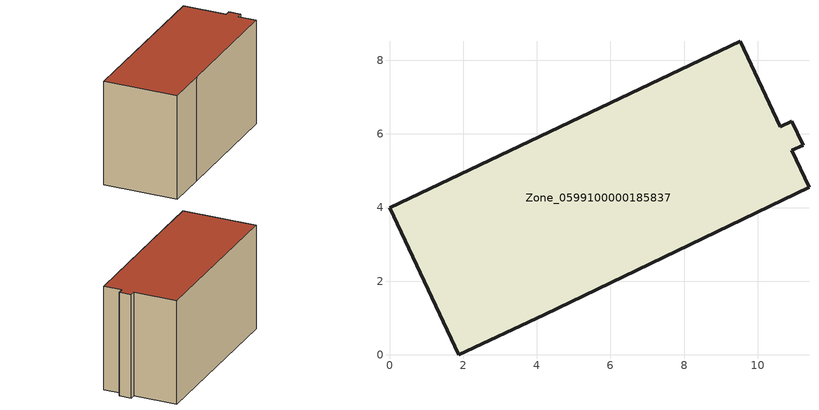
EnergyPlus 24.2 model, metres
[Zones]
Zone_0599100000185837
 floor ground (C_G): 10.61,6.2 10.92,6.34 11.23,5.69 10.92,5.55 11.39,4.55 4.2,1.09 1.88,0 0,3.99 9.52,8.52 z0
 wall outside (C_F): 1.88,0 4.2,1.09 11.39,4.55 10.92,5.55 11.23,5.69 10.92,6.34 10.61,6.2 9.52,8.52 0,3.99 1.88,0 z0:6.24
 roof outside (C_R): 9.52,8.52 0,3.99 1.88,0 4.2,1.09 11.39,4.55 10.92,5.55 11.23,5.69 10.92,6.34 10.61,6.2 z6.24
[BUILDING]
Pand.0599100000185837: North Axis=0; Terrain=City; Loads Convergence Tolerance Value=0.04; Temperature Convergence Tolerance Value=0.4; Solar Distribution=FullExterior; Maximum Number of Warmup Days=25; Minimum Number of Warmup Days=1
[Site:Location]
Rotterdam.The.Hague.AP_ZH_NLD Design_Conditions: Latitude=51.96; Longitude=4.45; Time Zone=1; Elevation=-4.5
[SITE:GROUNDTEMPERATURE:BUILDINGSURFACE]
18, 18, 18, 18, 18, 18, 18, 18, 18, 18, 18, 18
[MATERIAL] Thermal Absorptance=0.9; Solar Absorptance=0.7; Visible Absorptance=0.7
Name | Roughness | Thickness | Conductivity | Density | Specific Heat
G.TI.1946 | MediumSmooth | 0.15 | 1 | 540 | 1210
F.TI.1946 | Rough | 0.3 | 0.857143 | 1920 | 840
R.TI.1946 | MediumRough | 0.2 | 0.1 | 1500 | 1000
[CONSTRUCTION]
C_G: G.TI.1946
C_F: F.TI.1946
C_R: R.TI.1946
[ZONE]
Zone_0599100000185837: Type=1; Multiplier=1; Ceiling Height=Autocalculate; Volume=Autocalculate; Floor Area=autocalculate; Part of Total Floor Area=Yes
[ZONEINFILTRATION:DESIGNFLOWRATE]
Infil_Zone_0599100000185837: Zone or ZoneList or Space or SpaceList=Zone_0599100000185837; Schedule=AlwaysOn; Design Flow Rate Calculation Method=Flow/Area; Flow Rate per Floor Area=0.003; Constant Term Coefficient=1; Temperature Term Coefficient=0; Velocity Term Coefficient=0; Velocity Squared Term Coefficient=0
[HVACTEMPLATE:ZONE:IDEALLOADSAIRSYSTEM]
Zone_0599100000185837: Maximum Heating Supply Air Temperature=50; Minimum Cooling Supply Air Temperature=13; Maximum Heating Supply Air Humidity Ratio=0.0156; Minimum Cooling Supply Air Humidity Ratio=0.0077; Heating Limit=NoLimit; Cooling Limit=NoLimit; Dehumidification Control Type=ConstantSensibleHeatRatio; Cooling Sensible Heat Ratio=0.7; Dehumidification Setpoint=60; Humidification Control Type=None; Humidification Setpoint=30; Outdoor Air Method=None; Outdoor Air Flow Rate per Person=0.00944; Outdoor Air Flow Rate per Zone Floor Area=0; Outdoor Air Flow Rate per Zone=0; Demand Controlled Ventilation Type=None; Outdoor Air Economizer Type=NoEconomizer; Heat Recovery Type=None; Sensible Heat Recovery Effectiveness=0.7; Latent Heat Recovery Effectiveness=0.65
[ZONECONTROL:THERMOSTAT]
ThermostatControl_Zone_0599100000185837: Zone or ZoneList=Zone_0599100000185837; Control Type Schedule=DualSetpointControlType; Control 1=Thermostat_Zone_0599100000185837; Temperature Difference Between Cutout And Setpoint=0
[THERMOSTATSETPOINT:DUALSETPOINT]
Thermostat_Zone_0599100000185837: Heating Setpoint Temperature Schedule=HeatingSetpoint_Zone_0599100000185837; Cooling Setpoint Temperature Schedule=CoolingSetpoint_Zone_0599100000185837
[SCHEDULE:COMPACT]
HeatingSetpoint_Zone_0599100000185837: Through: 12/31, For: AllDays, Until: 24:00, 21
CoolingSetpoint_Zone_0599100000185837: Through: 12/31, For: AllDays, Until: 24:00, 24
DualSetpointControlType: Through: 12/31, For: AllDays, Until: 24:00, 4
AlwaysOn: Through: 12/31, For: AllDays, Until: 24:00, 1
